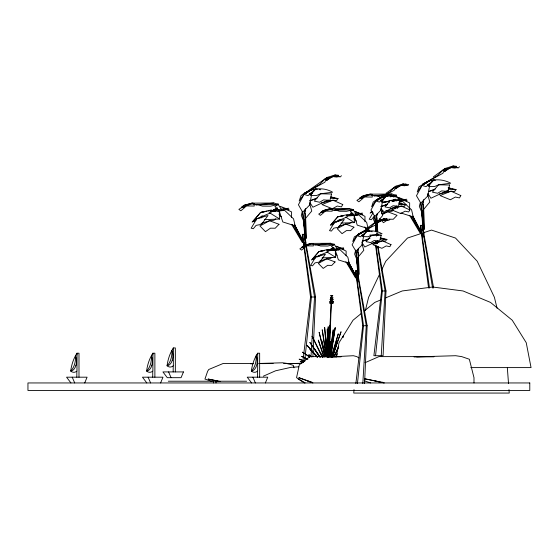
<?xml version="1.0" encoding="UTF-8"?>
<svg xmlns="http://www.w3.org/2000/svg" width="559" height="559" viewBox="0 0 559 559"><rect width="100%" height="100%" fill="white"/><g stroke="black" fill="none" stroke-linecap="round" stroke-linejoin="round"><path stroke-width="0.84" d="M327.539 352.96L327.539 334.044L328 349.543M291.567 217.43L291.616 211.938L280.227 206.369L289.108 209.709L286.089 209.688M346.105 255.749L346.14 251.103L336.148 246.226L343.939 249.153L341.954 249.139M364.943 221.776L364.985 216.354L354.993 211.477L362.784 214.404L360.807 214.39M409.621 208.444L409.663 202.952L398.274 197.383L407.155 200.723L404.143 200.702M327.916 357.096L328.21 326.715L328.699 357.089M329.16 355.454L329.37 348.523M329.447 345.923L330.062 325.121L328.944 345.923M329.265 355.545L331.627 296.368L332.011 296.088M312.879 356.908L315.569 297.011L304.278 234.333L302.3 234.333L310.531 297.011L302.782 362.218M364.559 383.551L367.151 325.729L357.25 270.752L355.517 270.752L362.735 325.729L355.859 383.551M377.926 246.17L385.996 290.98L383.09 355.713L373.887 355.713L381.58 290.98L375.599 245.457M328.657 351.981L331.494 295.956M328.336 357.187L328.426 355.454M310.972 356.908L314.556 297.011L303.879 234.333M362.805 383.551L366.264 325.729L356.901 270.752M381.238 355.713L385.109 290.98L377.5 246.316M354.015 389.588L353.756 393.061L509.242 393.061L508.983 389.588M329.628 355.873L329.824 353.33M329.957 351.632L330.753 341.458L329.167 354.951M304.662 361.254L311.44 297.011L302.657 234.333M357.432 383.551L363.532 325.729L355.824 270.752M375.55 355.713L382.377 290.98L375.997 245.457M305.144 209.248L304.697 213.405L305.836 238.337L306.542 238.358L305.403 213.426L304.697 213.405L305.696 208.577M357.886 249.887L358.612 274.259L359.234 274.28L358.235 252.409L357.613 252.388L358.473 248.273M376.822 214.307L376.466 217.647L377.115 231.943M423.107 201.093L422.744 204.419L423.883 229.351L424.588 229.372L423.456 204.44L422.744 204.419L423.75 199.591M330.124 356.523L333.255 329.775L329.307 357.306M330.621 356.488L330.998 353.917M331.249 352.198L334.645 328.999L330.236 354.748M330.879 356.579L335.246 327.525L330.285 356.474M389.295 202.323L389.511 200.961L382 202.693M363.581 236.345L361.966 245.031L355.831 251.354L358.033 270.815L356.076 251.487L352.114 244.8L357.662 234.626C364.748 229.763 374.733 229.63 382.097 233.795L371.449 235.192L367.962 236.743L362.386 236.576L367.354 230.923L368.982 231.202M382.433 201.596L380.812 210.282L374.677 216.606L376.214 231.733M429.564 186.056L427.705 196.027L420.71 203.238L423.226 225.417L420.99 203.385L416.469 195.769L422.8 184.17C430.877 178.621 442.26 178.468 450.659 183.219L438.515 184.812L434.539 186.58L428.187 186.385L433.847 179.949L435.496 180.229M336.315 356.81L339.04 342.695L353.022 320.23L361.596 313.208M377.318 213.524L376.466 217.647L377.087 217.661L377.241 221.029M365.327 310.727L368.605 297.262L379.82 273.749M302.342 211.407L301.287 215.327L303.537 220.805L305.235 241.208M355.706 250.069L354.623 254.079L356.6 258.887L357.935 274.902M374.551 215.32L373.468 219.331L374.789 222.531M420.389 202.421L419.334 206.341L421.584 211.819L423.212 231.377M331.843 356.998L338.272 333.828L331.194 356.901M332.521 357.278L337.273 341.675L331.955 357.103M332.458 357.208L341.046 331.753L331.941 357.012M333.122 356.831L334.058 354.448L332.961 356.768M84.709 382.95L87.085 377.185L66.577 377.185L70.923 382.95M160.601 382.95L162.983 377.185L142.468 377.185L146.814 382.95M265.371 382.95L267.754 377.185L247.239 377.185L251.592 382.95M334.352 356.838L338.558 347.237M342.765 337.643L343.471 336.043L342.73 337.629M389.847 219.317L388.931 220.344L383.97 219.897L387.121 218.974L384.403 218.639L377.199 220.861L375.285 225.067L361.275 232.446L358.277 234.368L358.773 234.598M380.616 198.375L377.122 199.619L389.609 192.163L394.514 187.202L395.66 188.683L401.082 185.308L405.967 184.225L402.815 185.155L407.777 185.595L408.692 184.568L403.249 183.89L396.045 186.112L394.13 190.326L380.127 197.697L377.122 199.619L377.618 199.849M333.828 356.607L338.649 346.321M381.685 269.829L385.801 261.207L407.476 238.057L421.556 233.382M373.126 212.686L369.219 219.226L371.337 219.75L374.153 216.382M336.036 357.033L336.93 355.545M335.617 356.754L337.475 353.826M381.566 212.63L383.062 210.589M376.074 231.726L375.445 224.138L376.556 222.81M378.219 220.833L382.663 215.536L380.875 209.234M343.422 215.725L337.79 216.801L330.963 224.858L332.074 224.711L334.457 222.349L346.929 217.004L347.307 214.614L337.79 216.801L330.306 225.298L334.149 223.376M371.987 211.33L370.876 212.637L372.147 212.476M326.631 180.732L328.168 178.957L335.232 174.925L338.335 175.309L334.736 176.364L340.396 176.868L341.437 175.701M395.702 188.984L397.051 187.426L403.249 183.89L401.907 185.434L404.569 185.777L406.218 185.295M376.857 223.733L378.205 222.175M444.678 171.746L446.215 169.971L453.279 165.939L456.382 166.323L452.79 167.379L458.443 167.882L459.484 166.715M261.046 218.003L262.681 216.151M338.412 221.406L340.082 219.512M319.566 256.155L320.677 254.89M371.833 211.204L370.128 213.147L372.462 211.973M325.275 178.705L326.582 180.389L332.766 176.539L338.335 175.309L325.275 178.705L319.678 184.358L305.452 192.855L306.018 193.121M375.669 221.951L376.815 223.432L382.237 220.05L387.121 218.974L375.669 221.951L370.764 226.912L358.277 234.368M443.322 169.719L444.629 171.403L450.82 167.553L456.382 166.323L443.322 169.719L437.732 175.372L423.505 183.876L424.064 184.135M259.697 218.052L262.136 215.774M336.455 222.223L338.985 219.855M317.603 256.965L319.503 255.197M348.019 215.571L352.086 212.986M329.167 250.313L333.241 247.735M364.237 311.049L374.796 302.405L381.063 299.785M274.881 210.708L277.55 208.542M350.982 214.733L352.988 213.105M332.13 249.482L334.142 247.854M393.599 201.184L395.604 199.556M275.832 218.772L273.924 220.253L269.543 220.735L260.99 223.495M351.38 222.168L349.473 223.656L345.623 224.075L338.544 226.36M331.899 257.413L330.628 258.398L326.777 258.824L319.699 261.109M393.25 210.282L391.978 211.267L387.59 211.749L381.378 213.762M308.638 191.723L305.452 192.855L327.022 177.455L335.232 174.925L333.702 176.686L336.742 177.07L339.089 176.385M385.822 193.414L396.045 186.112M433.414 176.798L445.069 168.469L453.279 165.939L451.749 167.707L454.788 168.084L457.136 167.4M366.977 228.163L377.199 220.861M387.094 220.176L383.516 222.671L379.645 218.688M374.488 243.27L374.998 242.92M273.826 210.547L277.383 208.227M349.906 214.796L352.086 213.377M392.593 201.1L395.43 199.242M331.061 249.545L333.241 248.119M305.452 192.855L324.835 182.255L327.022 177.455L327.784 178.454M273.651 210.519L277.299 208.214M349.186 215.138L352.093 213.307M392.432 201.072L395.353 199.228M329.614 250.348L333.241 248.056M281.345 209.325L277.83 203.965L278.529 204.356L274.916 206.571L278.494 209.946M357.033 215.425L352.897 209.366L353.512 209.709L350.339 211.651L353.428 214.565M393.69 197.145L396.583 195.371L395.884 194.986L399.392 200.339M338.188 250.173L334.051 244.115L334.666 244.458L331.494 246.4L335.819 250.481M379.582 221.385L384.403 218.639L383.055 220.183L385.724 220.519L387.373 220.036M382.419 214.565L387.59 211.749L397.058 215.306L393.277 219.247L388.533 219.184M331.515 298.611L332.221 298.226M330.648 300.05L331.347 300.581L332.395 300.05M331.34 302.461L332.57 301.797M331.27 303.949L332.703 303.174M276.132 210.023L273.596 209.821L277.278 207.906M393.333 200.967L391.649 200.835L393.857 199.682M255.966 220.183L252.074 222.126L260.606 212.448L271.457 209.946L271.031 212.672L256.812 218.765L254.093 221.462L252.829 221.623L260.606 212.448L267.027 211.211M315.297 258.118L311.461 260.047L318.944 251.55L328.461 249.356L328.084 251.746L315.611 257.098L313.229 259.46L312.118 259.6L318.944 251.55L324.569 250.474M328.329 199.989L312.872 207.221L309.826 202.47M396.89 206.019L383.635 212.217L381.056 208.207M448.702 189.92L430.919 198.235L427.88 193.484M378.045 240.768L364.789 246.966L361.785 242.285M263.352 376.179L275.559 370.799L290.953 367.347L298.625 366.816M365.006 362.714L378.946 356.614L419.879 356.614M385.92 205.041L387.499 204.363M385.766 297.828L402.228 290.959L432.638 287.012L463.048 290.959L490.481 302.405L512.254 320.23L526.236 342.695L531.05 367.598L470.762 367.598M309.728 200.814L317.449 197.837M380.993 206.557L387.31 204.119M428.55 191.534L435.496 188.851M370.044 238.253L362.141 241.306L368.465 239.385M307.904 191.947L304.746 193.155L299.198 201.03L300.98 195.713C309.7 188.439 322.655 186.329 332.605 192.198L320.468 193.798L316.492 195.566L310.14 195.371L315.793 188.935L317.449 189.215M313.431 189.836L315.793 188.935L308.016 195.636L304.089 194.42L311.642 189.711L304.746 193.155L298.422 204.755L302.664 212.217L305.172 234.403L302.664 212.217L309.658 205.013L311.663 194.211L309.358 193.861M427.53 182.36L422.8 184.17L417.252 192.044L419.033 186.727L429.696 180.725L422.143 185.434L426.063 186.65L433.847 179.949L431.478 180.85M361.701 233.089L357.662 234.626L352.792 241.537L354.357 236.869L363.713 231.608L357.089 235.737L360.527 236.806L367.354 230.923L364.929 231.852M427.481 182.451L423.505 183.876L442.889 173.276L445.069 168.469L445.837 169.468M423.212 232.83L431.499 230.084L455.522 238.057L477.197 261.207L494.394 297.262L497.056 308.205M253.325 203.511L241.278 207.396L243.682 205.439L251.976 203.155L273.917 203.022L278.529 204.356L270.556 206.18L262.395 206.117L257.133 204.294M332.102 208.738L330.222 208.654L322.941 210.659L324.618 210.47L318.721 214.09L320.419 215.376L324.269 212.141L320.831 212.378L325.715 211.12L332.2 211.197L332.102 208.738L320.831 212.378L322.941 210.659L330.222 208.654L349.459 208.542L353.512 209.709L346.517 211.309L339.355 211.253L335.33 209.856M313.257 243.486L311.37 243.396L304.096 245.401L305.773 245.219L299.869 248.839L301.574 250.118L305.424 246.882L301.986 247.12L306.87 245.862L313.354 245.939L313.257 243.486L301.986 247.12L304.096 245.401L311.37 243.396L330.614 243.284L334.666 244.458L327.672 246.051L320.51 245.995L316.485 244.604M309.77 200.863L315.472 199.074M380.993 206.62L387.31 204.636M429.452 191.367L433.525 190.088M372.203 194.965L372.287 197.068L364.894 196.978L359.325 198.41L372.182 194.266C367.668 194.036 362.707 195.405 359.325 198.41L363.245 198.145L358.857 201.834L356.915 200.374L363.643 196.244L361.736 196.454L370.03 194.169L385.214 194.078M399.657 201.282L406.812 199.249L393.201 201.016M394.514 187.202L405.967 184.225M321.229 202.931L332.954 200.206L336.616 200.548L337.573 198.983L330.998 197.145M439.283 193.945L451.008 191.22L454.67 191.562L455.62 190.004L452.336 189.082M390.51 208.563L401.25 206.068L404.464 206.369L405.303 204.999L399.091 203.252M371.658 243.312L382.405 240.817L385.619 241.111L386.458 239.741L380.246 238.001M390.203 196.831L396.583 195.371L391.964 194.043L386.905 194.071M382.67 202.693L385.074 202.232M266.608 211.344L260.606 212.448L262.304 212.308M268.32 211.023L270.039 210.708M382.943 202.672L384.662 202.358M337.79 216.801L343.533 215.746M324.681 250.495L318.944 251.55L320.663 251.41M326.323 250.194L343.638 247.861L335.274 250.229L327.539 250.858M331.536 296.368L331.263 296.088M270.891 210.554L288.765 208.234L279.227 210.939L270.766 211.623M346.811 215.145L362.484 213.112L354.12 215.481L347.244 216.04M399.608 201.715L402.711 201.387L411.599 209.898L413.213 216.913L423.904 236.653L423.547 236.925L412.856 217.185L413.213 216.913L400.845 212.958M254.156 203.951L254.24 206.054L246.847 205.964L241.278 207.396L245.191 207.123L240.81 210.813L238.868 209.352L245.59 205.23L243.682 205.439L251.976 203.155L255.987 204.846L273.917 203.022M369.185 194.308L371.504 195.07L370.03 194.169L374.041 195.86L391.964 194.043M329.482 208.773L333.737 210.135L349.459 208.542M310.636 243.521L314.892 244.884L330.614 243.284M385.899 210.526L393.48 210.226M264.477 219.652L279.647 219.037L279.227 210.939L284.664 210.373L293.552 218.876L295.159 225.892L305.857 245.632L305.5 245.911L294.803 226.164L295.159 225.892L282.798 221.944L279.227 210.939L277.481 210.981M340.969 223.132L354.49 222.587L354.12 215.481L358.892 214.984L366.683 222.447L367.92 227.834M322.124 257.881L335.645 257.336L335.274 250.229L340.047 249.733L347.838 257.196L349.249 263.345L358.633 280.667L358.319 280.904L348.942 263.589L349.249 263.345L338.405 259.886L335.274 250.229L328.685 250.376M414.065 356.942L455.669 355.713L461.692 356.614L469.343 359.248L473.99 377.681L473.99 382.95M253.08 363.629L250.46 363.706L253.038 363.685M259.187 363.455L282.742 362.791L287.417 363.462L293.363 365.411L293.999 367.815M287.305 363.657L301.266 363.259M374.041 195.86L396.583 195.371M255.987 204.846L278.529 204.356M270.514 211.134L275.741 211.023M333.737 210.135L353.512 209.709M346.713 215.648L354.12 215.481L357.25 225.137L368.101 228.603L369.324 230.86L368.095 228.568L367.787 228.841L369.01 231.098M314.892 244.884L334.666 244.458M341.116 356.803L329.796 356.942L353.379 355.713L356.789 356.614L358.962 357.928M391.649 200.835L394.975 200.8M273.596 209.821L276.929 209.786M351.709 214.474L349.179 214.495L351.625 214.698M332.864 249.223L330.334 249.244L332.78 249.447M416.665 356.921L433.98 356.803M261.633 363.629L272.806 363.553M283.979 363.483L287.417 363.462M287.277 363.692L288.996 363.678M296.731 363.629L301.888 363.595M381.58 290.98L385.996 290.98M310.531 297.011L315.569 297.011M362.735 325.729L367.151 325.729M173.185 347.943L175.344 347.943L175.344 371.917M257.489 353.211L259.649 353.211L259.649 377.185M341.158 356.614L309.882 356.614L299.344 364.748L296.543 377.681L305.144 382.95M253.576 363.462L223.202 363.462L208.78 369.485L207.648 371.253L204.943 379.051L212.008 381.392M258.782 363.462L273.051 363.462M283.944 363.462L301.692 363.462M168.315 381.217L246.589 381.217M382.894 197.152L380.448 197.131L375.187 195.308M424.54 184.197L422.8 184.17L424.337 184.407M428.012 184.246L429.752 184.274M306.486 193.176L304.746 193.155L306.283 193.386M309.966 193.232L312.572 193.267M378.24 199.905L376.507 199.884L371.644 206.788L373.202 202.127C380.847 195.748 392.215 193.896 400.943 199.046L390.294 200.443L386.807 201.995L381.238 201.827L386.199 196.181L387.827 196.454M380.833 199.947L383.425 199.982M359.388 234.654L357.662 234.626L359.178 234.864M362.847 234.703L364.573 234.731M253.416 203.217L251.976 203.155L253.451 204.056L251.138 203.287M448.409 189.27L456.465 189.711L448.234 187.754M330.362 198.256L338.419 198.697L331.005 196.936M398.979 204.356L406.044 204.741L398.539 202.959M380.127 239.098L387.198 239.49L380.525 237.903M427.411 184.875L429.717 185.225M378.024 200.115L376.507 199.884L370.959 210.058L374.921 216.738L376.459 231.866M380.302 200.457L382.58 200.807M361.456 235.206L363.727 235.556M364.384 378.736L379.987 381.846M381.65 382.125L383.306 382.398M319.098 189.487L320.747 189.767M370.61 231.475L372.238 231.747M220.672 381.594L208.095 379.051L217.737 381.028M375.012 381.021L383.488 382.775M364.447 378.736L384.333 382.95M353.91 218.939L355.601 219.338M423.429 233.928L423.89 234.046L422.052 211.938L421.584 211.819L429.815 202.023L427.712 194.602M375.445 224.138L375.851 224.236L376.486 231.824M305.375 242.913L305.843 243.025L303.998 220.924L303.537 220.805L311.761 211.009L309.658 203.588M303.446 362.449L300.155 361.575L303.425 362.539M448.227 187.929L450.694 188.621M312.935 382.95L298.848 377.681L312.593 382.468M304.802 361.072L299.128 359.164L304.746 361.219M364.202 380.735L370.589 382.95M307.653 381.021L312.181 382.677M307.897 359.332L301.643 356.356L307.038 359.109M298.185 379.051L304.55 382.95M393.487 207.445L395.597 208.752M345.63 217.095L354.49 222.587M269.131 212.518L279.647 219.037M326.784 251.843L335.645 257.336M309.742 356.852L302.524 352.17L309.616 357.04M309.77 356.908L308.344 355.971L309.735 356.956M311.594 356.768L308.82 354.713L311.503 356.845M330.928 298.226L331.438 298.611L331.326 297.996M330.376 301.797L331.263 302.461L331.054 301.399M330.159 303.174L331.194 303.949L330.949 302.705M354.043 218.786L356.53 221.119M335.197 253.527L337.063 255.281M279.018 214.593L281.387 216.808M394.759 199.277L396.541 200.961M317.54 357.215L309.847 349.054L316.694 356.789M317.533 356.831L307.052 345.322L317.246 357.152M399.923 201.023L400.992 202.393M320.342 357.138L309.84 342.387L319.441 356.726M320.265 357.243L313.976 348.18L319.622 356.991M411.054 216.396L421.074 233.236L420.494 233.634L409.593 215.327M366.131 228.016L367.899 231M370.121 234.724L371.008 236.212M364.727 226.877L367.389 231.349M347.279 262.765L356.153 277.669L355.636 278.019L345.881 261.626M292.567 224.648L303.027 242.222L302.44 242.613L291.546 224.313M375.438 242.152L376.256 243.661M375.124 242.389L375.941 243.899M412.78 216.053L419.404 229.253L412.668 216.424M368.004 228.897L369.185 231.153M348.46 261.815L354.685 274.176L348.369 262.136M294.334 224.285L301.357 238.232L294.621 225.403M322.564 356.887L312.069 336.225L322.082 357.173M252.885 377.185L255.386 382.95M168.58 371.917L171.075 377.681M148.114 377.185L150.616 382.95M72.223 377.185L74.717 382.95M322.634 356.991L321.32 353.924L322.501 357.201M324.304 357.11L318.288 340.103L323.766 357.208M362.022 243.976L363.811 250.285L356.6 258.887L357.005 258.985L358.619 278.375L358.214 278.277L358.074 276.586M325.401 356.635L319.133 332.312L324.884 356.796M325.806 356.782L321.809 340.941L325.226 356.921M331.187 299.729L331.375 300.567M433.616 288.025L422.325 225.354L420.347 225.354L428.578 288.025M377.164 241.935L377.465 243.626L377.325 241.942M421.926 225.354L432.603 288.025M376.773 242.019L377.059 243.738M326.791 357.271L322.222 329.754L325.953 356.523M420.71 225.354L429.494 288.025M375.515 242.019L375.76 243.738M375.152 242.019L375.375 243.738M327.574 356.691L326.645 348.187L327.148 356.705M327.791 357.32L325.373 334.079L327.008 356.509M376.626 233.543L376.794 235.227M376.473 234.249L376.64 235.933M327.155 353.071L324.632 327.413L326.861 356.586M327.322 354.783L327.49 356.495M376.284 234.256L376.431 235.94M507.341 367.878L508.522 383.509M397.526 206.816L397.61 208.437M377.311 222.713L377.737 231.964M377.814 233.648L377.891 235.325M377.192 233.627L377.269 235.311M328.077 357.32L327.301 328.944L327.364 352.953M257.489 371.19L257.489 377.185M216.005 381.217L216.005 382.95M213.391 381.217L213.391 382.95M173.185 365.928L173.185 371.917M154.878 377.185L154.878 353.211L152.719 353.211L152.719 354.923M152.719 371.19L152.719 377.185M78.987 377.185L78.987 353.211L76.828 353.211L76.828 354.923M76.828 371.19L76.828 377.185M331.592 194.001L329.824 200.464L323.626 199.863L319.643 202.246L314.34 201.128L320.468 193.798L331.592 194.001M381.203 235.374L379.659 241.041L374.223 240.51L370.722 242.599L366.075 241.628L371.449 235.192L381.203 235.374M400.055 200.625L398.504 206.292L393.068 205.761L389.574 207.85L384.92 206.879L390.294 200.443L400.055 200.625M449.639 185.015L447.878 191.478L441.68 190.878L437.69 193.26L432.386 192.142L438.515 184.812L449.639 185.015M331.522 295.879L331.354 295.383L331.522 295.879M331.354 297.912L331.187 297.423L331.354 297.912M331.214 299.652L331.047 299.163L331.214 299.652M331.082 301.322L330.914 300.826L331.082 301.322M330.977 302.629L330.809 302.139L330.977 302.629M332.745 295.753L331.913 295.977L332.745 295.753M332.954 297.891L332.123 298.115L332.954 297.891M333.136 299.715L332.298 299.938L333.136 299.715M333.304 301.462L332.472 301.685L333.304 301.462M333.437 302.831L332.605 303.062L333.437 302.831M183.45 371.917L181.067 377.681L167.281 377.681L162.935 371.917L183.45 371.917M342.765 204.559L341.437 206.914L337.315 206.047L332.332 208.745L321.991 204.545L332.954 200.206L342.765 204.559M409.859 209.884L408.692 211.952L405.072 211.19L400.705 213.559L391.635 209.877L401.25 206.068L409.859 209.884M391.014 244.632L389.847 246.694L386.227 245.939L381.853 248.308L372.79 244.625L382.405 240.817L391.014 244.632M460.819 195.573L459.484 197.928L455.361 197.061L450.379 199.759L440.045 195.559L451.008 191.22L460.819 195.573M76.262 354.455L75.521 355.72A15.876 9.796 -90 0 1 70.686 371.036A10.698 6.603 -90 0 0 76.974 371.036L77.037 353.253L76.262 354.455M152.153 354.455L151.419 355.72A15.876 9.796 -90 0 1 146.584 371.036A10.698 6.603 -90 0 0 152.873 371.036L152.928 353.253L152.153 354.455M172.619 349.186L171.886 350.451A15.876 9.796 -90 0 1 167.05 365.768A10.698 6.603 -90 0 0 173.339 365.768L173.395 347.984L172.619 349.186M256.923 354.455L256.19 355.72A33.813 20.865 90 0 0 251.354 371.036A10.698 6.603 -90 0 0 257.643 371.036L257.699 353.253L256.923 354.455M256.812 218.765L251.166 228.205L253.283 228.736L256.106 225.368L261.521 224.32L268.006 215.508L256.812 218.765M334.457 222.349L329.51 230.629L331.361 231.091L333.835 228.135L338.586 227.22L344.281 219.491L334.457 222.349M315.611 257.098L310.657 265.378L312.516 265.839L314.99 262.884L319.741 261.968L325.436 254.24L315.611 257.098M331.347 295.977L330.725 295.753L331.347 295.977M331.019 298.115L330.397 297.891L331.019 298.115M330.732 299.938L330.11 299.715L330.732 299.938M330.46 301.685L329.838 301.462L330.46 301.685M330.243 303.062L329.628 302.838L330.243 303.062M279.004 224.292L275.231 228.233L270.479 228.163L265.462 231.657L259.935 225.969L269.543 220.735L279.004 224.292M353.931 227.192L350.612 230.65L346.447 230.594L342.045 233.655L337.196 228.666L345.623 224.075L353.931 227.192M335.079 261.94L331.767 265.399L327.602 265.343L323.2 268.404L318.351 263.415L326.777 258.824L335.079 261.94M386.199 196.181L379.372 202.058L375.934 200.988L382.559 196.859L376.507 199.884L386.199 196.181M529.785 382.95L27.95 382.95L27.95 390.461L529.785 390.461L529.785 382.95M151.762 365.67A9.866 6.086 -90 0 0 151.419 355.72A33.813 20.865 -90 0 0 146.584 371.036A9.866 6.086 -90 0 0 151.762 365.67M172.228 360.401A9.866 6.086 -90 0 0 171.886 350.451A33.813 20.865 -90 0 0 167.05 365.768A9.866 6.086 -90 0 0 172.228 360.401M75.87 365.67A9.866 6.086 -90 0 0 75.521 355.72A33.813 20.865 -90 0 0 70.686 371.036A9.866 6.086 -90 0 0 75.87 365.67M251.354 371.036A15.876 9.796 -90 0 0 256.19 355.72A9.866 6.086 -90 0 1 256.539 365.67A9.866 6.086 -90 0 1 251.354 371.036"/></g></svg>
